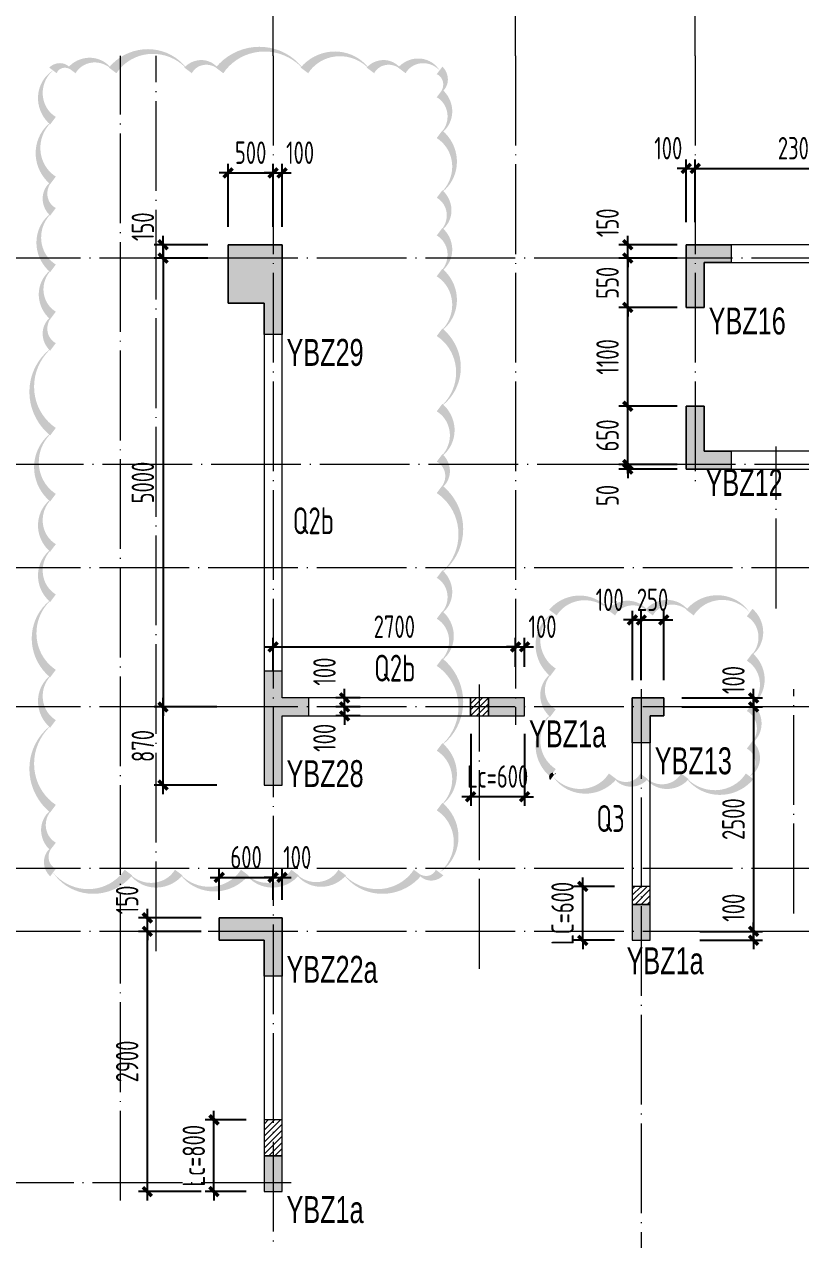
# Model space of a CAD drawing. Extents: x -129922 to 1190196, y -520662 to 139923.
# Drawn here: x 295385 to 304029, y -172309 to -158769 of the extents above; entities that cross this region are included whole.
import ezdxf
from ezdxf.enums import TextEntityAlignment as Align

# ---------------------------------------------------------------- set-up
doc = ezdxf.new("R2010")
doc.units = 0
doc.header["$LTSCALE"] = 1000
doc.header["$MEASUREMENT"] = 0
doc.linetypes.add('DOTE', pattern=[2.42, 2, -0.2, 0.02, -0.2])
for name, color, linetype, lineweight in [('A-标注-轴号', 3, 'Continuous', 15), ('A-轴线-塔楼', 1, 'DOTE', 9), ('A-轴线-隔墙', 41, 'DOTE', 9), ('S-基础-HATCH', 251, 'Continuous', 20), ('S-墙柱-COLU', 50, 'Continuous', 20), ('S-墙柱-DIM', 3, 'Continuous', 20), ('S-墙柱-Lc填充', 8, 'Continuous', 9), ('S-墙柱-WALL', 6, 'Continuous', 20), ('S-墙柱-编号', 4, 'Continuous', 20), ('S-通用-TEXT', 7, 'Continuous', 20)]:
    doc.layers.add(name, color=color, linetype=linetype, lineweight=lineweight)
doc.layers.add('S-活动层-非打印1', color=170, linetype='Continuous', lineweight=20, plot=False)
doc.styles.add('BW_Dim', font='Bweng.shx', dxfattribs={"width": 0.7, "bigfont": 'hztxt.shx'})
doc.styles.add('TSSD_Dimension', font='tssdeng.shx', dxfattribs={"width": 0.7, "bigfont": 'HZTXT.SHX'})
doc.styles.add('TSSD_Rein', font='tssdeng.shx', dxfattribs={"width": 0.7, "bigfont": 'hztxt.shx'})
doc.styles.add('TSSD_REIN_T3', font='tssdeng.shx', dxfattribs={"width": 0.7, "bigfont": 'hztxt.shx'})
doc.dimstyles.new('_TCH_ARCH&&100', dxfattribs={"dimtxt": 250, "dimasz": 100, "dimexe": 100, "dimexo": 100, "dimgap": 100, "dimtad": 1, "dimdec": 0, "dimzin": 0, "dimdsep": 46, "dimtxsty": 'TSSD_REIN_T3', "dimblk": 'ARCHTICK', "dimcen": 0.09, "dimclrt": 7, "dimazin": 2, "dimtfac": 1, "dimtdec": 0, "dimtix": 1, "dimtmove": 2, "dimatfit": 3, "dimfxl": 0, "dimtolj": 1, "dimtzin": 0, "dimarcsym": 0})
doc.dimstyles.new('TSSD_100_100', dxfattribs={"dimtxt": 250, "dimasz": 100, "dimexe": 100, "dimexo": 200, "dimgap": 100, "dimtad": 1, "dimdec": 0, "dimzin": 0, "dimdsep": 46, "dimtxsty": 'TSSD_Dimension', "dimblk": 'ARCHTICK', "dimcen": 0, "dimdle": 100, "dimclrt": 7, "dimadec": 0, "dimazin": 0, "dimtfac": 1, "dimtdec": 0, "dimtix": 1, "dimtmove": 2, "dimatfit": 0, "dimfxl": 0, "dimtolj": 1, "dimtzin": 0, "dimarcsym": 0})
doc.dimstyles.new('TSSD_100_100$0', dxfattribs={"dimtxt": 250, "dimasz": 100, "dimexe": 100, "dimexo": 250, "dimgap": 100, "dimtad": 1, "dimdec": 0, "dimzin": 0, "dimdsep": 46, "dimtxsty": 'TSSD_Dimension', "dimblk": 'ARCHTICK', "dimcen": 0, "dimdle": 100, "dimclrd": 3, "dimclre": 3, "dimclrt": 7, "dimadec": 0, "dimazin": 0, "dimtfac": 1, "dimtdec": 0, "dimtix": 1, "dimtmove": 2, "dimatfit": 0, "dimldrblk": 'ARCHTICK', "dimfxl": 0, "dimtolj": 1, "dimtzin": 0, "dimarcsym": 0})

# ---------------------------------------------------------------- blocks, each defined once
blk = doc.blocks.new('ZHOUWANG3')
at = {"layer": 'A-标注-轴号'}
for p, q in [((94752, 248942), (94752, 252942)), ((97452, 248942), (97452, 252942)), ((99452, 248942), (99452, 252942))]:
    blk.add_line(p, q, dxfattribs=at)
at = {"layer": 'A-轴线-塔楼', "linetype": 'DOTE', "ltscale": 0.5}
for p, q in [((94752, 248942), (94752, 226834)), ((97452, 248942), (97452, 241486)), ((99452, 248942), (99452, 244136)), ((139798, 246686), (85362, 246686)), ((102322, 244386), (85362, 244386)), ((139798, 243236), (85362, 243236)), ((98852, 241886), (98852, 226834)), ((139798, 241686), (85362, 241686)), ((139798, 239886), (85362, 239886)), ((139798, 239186), (85362, 239186))]:
    blk.add_line(p, q, dxfattribs=at)
at = {"layer": 'A-轴线-隔墙', "ltscale": 0.5}
for p, q in [((93052, 236186), (93052, 248942)), ((93452, 238966), (93452, 248942)), ((100352, 242784), (100352, 244586)), ((97052, 238770), (97052, 241936)), ((100552, 239386), (100552, 241886)), ((94952, 236386), (85362, 236386))]:
    blk.add_line(p, q, dxfattribs=at)
blk = doc.blocks.new('_ArchTick')
at = {"color": 0, "linetype": 'ByBlock', "const_width": 0.4}
blk.add_lwpolyline([(-0.5, -0.5), (0.5, 0.5)], dxfattribs=at)
blk = doc.blocks.new('*D1848')
at = {"layer": 'Defpoints', "color": 0, "transparency": 16777216}
for p in [(301603, -168374), (302155, -168374), (302155, -168974)]:
    blk.add_point(p, dxfattribs=at)
at = {"layer": 'S-墙柱-DIM', "color": 0, "lineweight": -2, "transparency": 16777216}
for p, q in [((301603, -168374), (301603, -168274)), ((301955, -168374), (301503, -168374)), ((301603, -168974), (301603, -168374)), ((301955, -168974), (301503, -168974)), ((301603, -168974), (301603, -169074))]:
    blk.add_line(p, q, dxfattribs=at)
at = {"layer": 'S-墙柱-DIM', "color": 0, "lineweight": -2, "transparency": 16777216, "xscale": 100, "yscale": 100, "zscale": 100}
for p, rotation in [((301603, -168374), 270), ((301603, -168974), 90)]:
    blk.add_blockref('_ArchTick', p, dxfattribs=dict(at, rotation=rotation))
at = {"layer": 'S-墙柱-DIM', "color": 7, "transparency": 16777216, "insert": (301378, -168674), "char_height": 250, "attachment_point": 5, "rotation": 90, "style": 'TSSD_Dimension'}
blk.add_mtext('\\A1;LC=600', dxfattribs=at)
blk = doc.blocks.new('*D1849')
at = {"layer": 'Defpoints', "color": 0, "transparency": 16777216}
for p in [(300355, -166474), (300955, -166474), (300355, -167374)]:
    blk.add_point(p, dxfattribs=at)
at = {"layer": 'S-墙柱-DIM', "color": 0, "lineweight": -2, "transparency": 16777216}
for p, q in [((300355, -166674), (300355, -167474)), ((300955, -166674), (300955, -167474)), ((300355, -167374), (300255, -167374)), ((300955, -167374), (300355, -167374)), ((300955, -167374), (301055, -167374))]:
    blk.add_line(p, q, dxfattribs=at)
at = {"layer": 'S-墙柱-DIM', "color": 0, "lineweight": -2, "transparency": 16777216, "xscale": 100, "yscale": 100, "zscale": 100}
blk.add_blockref('_ArchTick', (300355, -167374), dxfattribs=at)
at = {"layer": 'S-墙柱-DIM', "color": 0, "lineweight": -2, "transparency": 16777216, "xscale": 100, "yscale": 100, "zscale": 100, "rotation": 180}
blk.add_blockref('_ArchTick', (300955, -167374), dxfattribs=at)
at = {"layer": 'S-墙柱-DIM', "color": 7, "transparency": 16777216, "insert": (300655, -167149), "char_height": 250, "attachment_point": 5, "style": 'TSSD_Dimension'}
blk.add_mtext('\\A1;Lc=600', dxfattribs=at)
blk = doc.blocks.new('*D1851')
at = {"layer": 'Defpoints', "color": 0, "transparency": 16777216}
for p in [(297497, -170974), (298055, -170974), (298055, -171774)]:
    blk.add_point(p, dxfattribs=at)
at = {"layer": 'S-墙柱-DIM', "color": 0, "lineweight": -2, "transparency": 16777216}
for p, q in [((297497, -170974), (297497, -170874)), ((297855, -170974), (297397, -170974)), ((297497, -171774), (297497, -170974)), ((297855, -171774), (297397, -171774)), ((297497, -171774), (297497, -171874))]:
    blk.add_line(p, q, dxfattribs=at)
at = {"layer": 'S-墙柱-DIM', "color": 0, "lineweight": -2, "transparency": 16777216, "xscale": 100, "yscale": 100, "zscale": 100}
for p, rotation in [((297497, -170974), 270), ((297497, -171774), 90)]:
    blk.add_blockref('_ArchTick', p, dxfattribs=dict(at, rotation=rotation))
at = {"layer": 'S-墙柱-DIM', "color": 7, "transparency": 16777216, "insert": (297272, -171374), "char_height": 250, "attachment_point": 5, "rotation": 90, "style": 'TSSD_Dimension'}
blk.add_mtext('\\A1;Lc=800', dxfattribs=at)
blk = doc.blocks.new('*D1920')
at = {"layer": 'Defpoints', "color": 0, "transparency": 16777216}
for p in [(302505, -165405), (302255, -166274), (302505, -166274)]:
    blk.add_point(p, dxfattribs=at)
at = {"layer": 'S-墙柱-DIM', "color": 0, "lineweight": -2, "transparency": 16777216}
for p, q in [((302255, -166074), (302255, -165305)), ((302505, -166074), (302505, -165305)), ((302255, -165405), (302155, -165405)), ((302255, -165405), (302505, -165405)), ((302505, -165405), (302605, -165405))]:
    blk.add_line(p, q, dxfattribs=at)
at = {"layer": 'S-墙柱-DIM', "color": 0, "lineweight": -2, "transparency": 16777216, "xscale": 100, "yscale": 100, "zscale": 100}
blk.add_blockref('_ArchTick', (302255, -165405), dxfattribs=at)
at = {"layer": 'S-墙柱-DIM', "color": 0, "lineweight": -2, "transparency": 16777216, "xscale": 100, "yscale": 100, "zscale": 100, "rotation": 180}
blk.add_blockref('_ArchTick', (302505, -165405), dxfattribs=at)
at = {"layer": 'S-墙柱-DIM', "color": 7, "transparency": 16777216, "insert": (302380, -165180), "char_height": 250, "attachment_point": 5, "style": 'TSSD_Dimension'}
blk.add_mtext('\\A1;250', dxfattribs=at)
blk = doc.blocks.new('*D1921')
at = {"layer": 'Defpoints', "color": 0, "transparency": 16777216}
for p in [(302255, -165405), (302155, -166274), (302255, -166274)]:
    blk.add_point(p, dxfattribs=at)
at = {"layer": 'S-墙柱-DIM', "color": 0, "lineweight": -2, "transparency": 16777216}
for p, q in [((302155, -166074), (302155, -165305)), ((302255, -166074), (302255, -165305)), ((302155, -165405), (302055, -165405)), ((302155, -165405), (302255, -165405)), ((302255, -165405), (302355, -165405))]:
    blk.add_line(p, q, dxfattribs=at)
at = {"layer": 'S-墙柱-DIM', "color": 0, "lineweight": -2, "transparency": 16777216, "xscale": 100, "yscale": 100, "zscale": 100}
blk.add_blockref('_ArchTick', (302155, -165405), dxfattribs=at)
at = {"layer": 'S-墙柱-DIM', "color": 0, "lineweight": -2, "transparency": 16777216, "xscale": 100, "yscale": 100, "zscale": 100, "rotation": 180}
blk.add_blockref('_ArchTick', (302255, -165405), dxfattribs=at)
at = {"layer": 'S-墙柱-DIM', "color": 7, "transparency": 16777216, "insert": (301903, -165180), "char_height": 250, "attachment_point": 5, "style": 'TSSD_Dimension'}
blk.add_mtext('\\A1;100', dxfattribs=at)
blk = doc.blocks.new('*D1922')
at = {"layer": 'Defpoints', "color": 0, "transparency": 16777216}
for p in [(302505, -166274), (303505, -166274), (302505, -166374)]:
    blk.add_point(p, dxfattribs=at)
at = {"layer": 'S-墙柱-DIM', "color": 0, "lineweight": -2, "transparency": 16777216}
for p, q in [((302705, -166274), (303605, -166274)), ((303505, -166274), (303505, -166174)), ((303505, -166374), (303505, -166274)), ((302705, -166374), (303605, -166374)), ((303505, -166374), (303505, -166474))]:
    blk.add_line(p, q, dxfattribs=at)
at = {"layer": 'S-墙柱-DIM', "color": 0, "lineweight": -2, "transparency": 16777216, "xscale": 100, "yscale": 100, "zscale": 100}
for p, rotation in [((303505, -166274), 270), ((303505, -166374), 90)]:
    blk.add_blockref('_ArchTick', p, dxfattribs=dict(at, rotation=rotation))
at = {"layer": 'S-墙柱-DIM', "color": 7, "transparency": 16777216, "insert": (303280, -166074), "char_height": 250, "attachment_point": 5, "rotation": 90, "style": 'TSSD_Dimension'}
blk.add_mtext('\\A1;100', dxfattribs=at)
blk = doc.blocks.new('*D1923')
at = {"layer": 'Defpoints', "color": 0, "transparency": 16777216}
for p in [(302505, -166374), (302705, -168874), (303505, -168874)]:
    blk.add_point(p, dxfattribs=at)
at = {"layer": 'S-墙柱-DIM', "color": 0, "lineweight": -2, "transparency": 16777216}
for p, q in [((303505, -166274), (303505, -168974)), ((302705, -166374), (303605, -166374)), ((302905, -168874), (303605, -168874))]:
    blk.add_line(p, q, dxfattribs=at)
at = {"layer": 'S-墙柱-DIM', "color": 0, "lineweight": -2, "transparency": 16777216, "xscale": 100, "yscale": 100, "zscale": 100}
for p, rotation in [((303505, -166374), 90), ((303505, -168874), 270)]:
    blk.add_blockref('_ArchTick', p, dxfattribs=dict(at, rotation=rotation))
at = {"layer": 'S-墙柱-DIM', "color": 7, "transparency": 16777216, "insert": (303280, -167624), "char_height": 250, "attachment_point": 5, "rotation": 90, "style": 'TSSD_Dimension'}
blk.add_mtext('\\A1;2500', dxfattribs=at)
blk = doc.blocks.new('*D1924')
at = {"layer": 'Defpoints', "color": 0, "transparency": 16777216}
for p in [(302705, -168874), (302705, -168974), (303505, -168874)]:
    blk.add_point(p, dxfattribs=at)
at = {"layer": 'S-墙柱-DIM', "color": 0, "lineweight": -2, "transparency": 16777216}
for p, q in [((303505, -168874), (303505, -168774)), ((302905, -168874), (303605, -168874)), ((302905, -168974), (303605, -168974)), ((303505, -168974), (303505, -168874)), ((303505, -168974), (303505, -169074))]:
    blk.add_line(p, q, dxfattribs=at)
at = {"layer": 'S-墙柱-DIM', "color": 0, "lineweight": -2, "transparency": 16777216, "xscale": 100, "yscale": 100, "zscale": 100}
for p, rotation in [((303505, -168874), 270), ((303505, -168974), 90)]:
    blk.add_blockref('_ArchTick', p, dxfattribs=dict(at, rotation=rotation))
at = {"layer": 'S-墙柱-DIM', "color": 7, "transparency": 16777216, "insert": (303280, -168611), "char_height": 250, "attachment_point": 5, "rotation": 90, "style": 'TSSD_Dimension'}
blk.add_mtext('\\A1;100', dxfattribs=at)
blk = doc.blocks.new('*D1929')
at = {"layer": 'Defpoints', "color": 0, "transparency": 16777216}
for p in [(300855, -165705), (300855, -166127), (298155, -166177)]:
    blk.add_point(p, dxfattribs=at)
at = {"layer": 'S-墙柱-DIM', "color": 0, "lineweight": -2, "transparency": 16777216}
for p, q in [((298055, -165705), (300955, -165705)), ((298155, -165977), (298155, -165605)), ((300855, -165927), (300855, -165605))]:
    blk.add_line(p, q, dxfattribs=at)
at = {"layer": 'S-墙柱-DIM', "color": 0, "lineweight": -2, "transparency": 16777216, "xscale": 100, "yscale": 100, "zscale": 100, "rotation": 180}
blk.add_blockref('_ArchTick', (298155, -165705), dxfattribs=at)
at = {"layer": 'S-墙柱-DIM', "color": 0, "lineweight": -2, "transparency": 16777216, "xscale": 100, "yscale": 100, "zscale": 100}
blk.add_blockref('_ArchTick', (300855, -165705), dxfattribs=at)
at = {"layer": 'S-墙柱-DIM', "color": 7, "transparency": 16777216, "insert": (299505, -165480), "char_height": 250, "attachment_point": 5, "style": 'TSSD_Dimension'}
blk.add_mtext('\\A1;2700', dxfattribs=at)
blk = doc.blocks.new('*D1930')
at = {"layer": 'Defpoints', "color": 0, "transparency": 16777216}
for p in [(300955, -165705), (300855, -166127), (300955, -166127)]:
    blk.add_point(p, dxfattribs=at)
at = {"layer": 'S-墙柱-DIM', "color": 0, "lineweight": -2, "transparency": 16777216}
for p, q in [((300855, -165705), (300755, -165705)), ((300855, -165927), (300855, -165605)), ((300855, -165705), (300955, -165705)), ((300955, -165927), (300955, -165605)), ((300955, -165705), (301055, -165705))]:
    blk.add_line(p, q, dxfattribs=at)
at = {"layer": 'S-墙柱-DIM', "color": 0, "lineweight": -2, "transparency": 16777216, "xscale": 100, "yscale": 100, "zscale": 100}
blk.add_blockref('_ArchTick', (300855, -165705), dxfattribs=at)
at = {"layer": 'S-墙柱-DIM', "color": 0, "lineweight": -2, "transparency": 16777216, "xscale": 100, "yscale": 100, "zscale": 100, "rotation": 180}
blk.add_blockref('_ArchTick', (300955, -165705), dxfattribs=at)
at = {"layer": 'S-墙柱-DIM', "color": 7, "transparency": 16777216, "insert": (301155, -165480), "char_height": 250, "attachment_point": 5, "style": 'TSSD_Dimension'}
blk.add_mtext('\\A1;100', dxfattribs=at)
blk = doc.blocks.new('*D1931')
at = {"layer": 'Defpoints', "color": 0, "transparency": 16777216}
for p in [(298255, -160424), (298155, -161224), (298255, -161224)]:
    blk.add_point(p, dxfattribs=at)
at = {"layer": 'S-墙柱-DIM', "color": 0, "lineweight": -2, "transparency": 16777216}
for p, q in [((298155, -160424), (298055, -160424)), ((298155, -161024), (298155, -160324)), ((298155, -160424), (298255, -160424)), ((298255, -161024), (298255, -160324)), ((298255, -160424), (298355, -160424))]:
    blk.add_line(p, q, dxfattribs=at)
at = {"layer": 'S-墙柱-DIM', "color": 0, "lineweight": -2, "transparency": 16777216, "xscale": 100, "yscale": 100, "zscale": 100}
blk.add_blockref('_ArchTick', (298155, -160424), dxfattribs=at)
at = {"layer": 'S-墙柱-DIM', "color": 0, "lineweight": -2, "transparency": 16777216, "xscale": 100, "yscale": 100, "zscale": 100, "rotation": 180}
blk.add_blockref('_ArchTick', (298255, -160424), dxfattribs=at)
at = {"layer": 'S-墙柱-DIM', "color": 7, "transparency": 16777216, "insert": (298456, -160199), "char_height": 250, "attachment_point": 5, "style": 'TSSD_Dimension'}
blk.add_mtext('\\A1;100', dxfattribs=at)
blk = doc.blocks.new('*D1932')
at = {"layer": 'Defpoints', "color": 0, "transparency": 16777216}
for p in [(298155, -160424), (297655, -161224), (298155, -161224)]:
    blk.add_point(p, dxfattribs=at)
at = {"layer": 'S-墙柱-DIM', "color": 0, "lineweight": -2, "transparency": 16777216}
for p, q in [((297655, -160424), (297555, -160424)), ((297655, -161024), (297655, -160324)), ((297655, -160424), (298155, -160424)), ((298155, -161024), (298155, -160324)), ((298155, -160424), (298255, -160424))]:
    blk.add_line(p, q, dxfattribs=at)
at = {"layer": 'S-墙柱-DIM', "color": 0, "lineweight": -2, "transparency": 16777216, "xscale": 100, "yscale": 100, "zscale": 100}
blk.add_blockref('_ArchTick', (297655, -160424), dxfattribs=at)
at = {"layer": 'S-墙柱-DIM', "color": 0, "lineweight": -2, "transparency": 16777216, "xscale": 100, "yscale": 100, "zscale": 100, "rotation": 180}
blk.add_blockref('_ArchTick', (298155, -160424), dxfattribs=at)
at = {"layer": 'S-墙柱-DIM', "color": 7, "transparency": 16777216, "insert": (297905, -160199), "char_height": 250, "attachment_point": 5, "style": 'TSSD_Dimension'}
blk.add_mtext('\\A1;500', dxfattribs=at)
blk = doc.blocks.new('*D1933')
at = {"layer": 'Defpoints', "color": 0, "transparency": 16777216}
for p in [(296930, -161224), (297630, -161224), (297630, -161374)]:
    blk.add_point(p, dxfattribs=at)
at = {"layer": 'S-墙柱-DIM', "color": 0, "lineweight": -2, "transparency": 16777216}
for p, q in [((296930, -161224), (296930, -161124)), ((297430, -161224), (296830, -161224)), ((296930, -161374), (296930, -161224)), ((297430, -161374), (296830, -161374)), ((296930, -161374), (296930, -161474))]:
    blk.add_line(p, q, dxfattribs=at)
at = {"layer": 'S-墙柱-DIM', "color": 0, "lineweight": -2, "transparency": 16777216, "xscale": 100, "yscale": 100, "zscale": 100}
for p, rotation in [((296930, -161224), 270), ((296930, -161374), 90)]:
    blk.add_blockref('_ArchTick', p, dxfattribs=dict(at, rotation=rotation))
at = {"layer": 'S-墙柱-DIM', "color": 7, "transparency": 16777216, "insert": (296705, -161024), "char_height": 250, "attachment_point": 5, "rotation": 90, "style": 'TSSD_Dimension'}
blk.add_mtext('\\A1;150', dxfattribs=at)
blk = doc.blocks.new('*D1934')
at = {"layer": 'Defpoints', "color": 0, "transparency": 16777216}
for p in [(297245, -161374), (296930, -166374), (297245, -166374)]:
    blk.add_point(p, dxfattribs=at)
at = {"layer": 'S-墙柱-DIM', "color": 0, "lineweight": -2, "transparency": 16777216}
for p, q in [((297045, -161374), (296830, -161374)), ((296930, -161274), (296930, -166474)), ((297045, -166374), (296830, -166374))]:
    blk.add_line(p, q, dxfattribs=at)
at = {"layer": 'S-墙柱-DIM', "color": 0, "lineweight": -2, "transparency": 16777216, "xscale": 100, "yscale": 100, "zscale": 100}
for p, rotation in [((296930, -161374), 90), ((296930, -166374), 270)]:
    blk.add_blockref('_ArchTick', p, dxfattribs=dict(at, rotation=rotation))
at = {"layer": 'S-墙柱-DIM', "color": 7, "transparency": 16777216, "insert": (296705, -163874), "char_height": 250, "attachment_point": 5, "rotation": 90, "style": 'TSSD_Dimension'}
blk.add_mtext('\\A1;5000', dxfattribs=at)
blk = doc.blocks.new('*D1935')
at = {"layer": 'Defpoints', "color": 0, "transparency": 16777216}
for p in [(296930, -166374), (297730, -166374), (297730, -167244)]:
    blk.add_point(p, dxfattribs=at)
at = {"layer": 'S-墙柱-DIM', "color": 0, "lineweight": -2, "transparency": 16777216}
for p, q in [((296930, -167344), (296930, -166274)), ((297530, -166374), (296830, -166374)), ((297530, -167244), (296830, -167244))]:
    blk.add_line(p, q, dxfattribs=at)
at = {"layer": 'S-墙柱-DIM', "color": 0, "lineweight": -2, "transparency": 16777216, "xscale": 100, "yscale": 100, "zscale": 100}
for p, rotation in [((296930, -166374), 90), ((296930, -167244), 270)]:
    blk.add_blockref('_ArchTick', p, dxfattribs=dict(at, rotation=rotation))
at = {"layer": 'S-墙柱-DIM', "color": 7, "transparency": 16777216, "insert": (296705, -166809), "char_height": 250, "attachment_point": 5, "rotation": 90, "style": 'TSSD_Dimension'}
blk.add_mtext('\\A1;870', dxfattribs=at)
blk = doc.blocks.new('*D1936')
at = {"layer": 'Defpoints', "color": 0, "transparency": 16777216}
for p in [(298255, -168273), (298155, -168724), (298255, -168724)]:
    blk.add_point(p, dxfattribs=at)
at = {"layer": 'S-墙柱-DIM', "color": 0, "lineweight": -2, "transparency": 16777216}
for p, q in [((298155, -168524), (298155, -168173)), ((298255, -168524), (298255, -168173)), ((298155, -168273), (298055, -168273)), ((298155, -168273), (298255, -168273)), ((298255, -168273), (298355, -168273))]:
    blk.add_line(p, q, dxfattribs=at)
at = {"layer": 'S-墙柱-DIM', "color": 0, "lineweight": -2, "transparency": 16777216, "xscale": 100, "yscale": 100, "zscale": 100}
blk.add_blockref('_ArchTick', (298155, -168273), dxfattribs=at)
at = {"layer": 'S-墙柱-DIM', "color": 0, "lineweight": -2, "transparency": 16777216, "xscale": 100, "yscale": 100, "zscale": 100, "rotation": 180}
blk.add_blockref('_ArchTick', (298255, -168273), dxfattribs=at)
at = {"layer": 'S-墙柱-DIM', "color": 7, "transparency": 16777216, "insert": (298424, -168048), "char_height": 250, "attachment_point": 5, "style": 'TSSD_Dimension'}
blk.add_mtext('\\A1;100', dxfattribs=at)
blk = doc.blocks.new('*D1937')
at = {"layer": 'Defpoints', "color": 0, "transparency": 16777216}
for p in [(298155, -168273), (297555, -168724), (298155, -168724)]:
    blk.add_point(p, dxfattribs=at)
at = {"layer": 'S-墙柱-DIM', "color": 0, "lineweight": -2, "transparency": 16777216}
for p, q in [((297555, -168524), (297555, -168173)), ((298155, -168524), (298155, -168173)), ((297455, -168273), (298255, -168273))]:
    blk.add_line(p, q, dxfattribs=at)
at = {"layer": 'S-墙柱-DIM', "color": 0, "lineweight": -2, "transparency": 16777216, "xscale": 100, "yscale": 100, "zscale": 100, "rotation": 180}
blk.add_blockref('_ArchTick', (297555, -168273), dxfattribs=at)
at = {"layer": 'S-墙柱-DIM', "color": 0, "lineweight": -2, "transparency": 16777216, "xscale": 100, "yscale": 100, "zscale": 100}
blk.add_blockref('_ArchTick', (298155, -168273), dxfattribs=at)
at = {"layer": 'S-墙柱-DIM', "color": 7, "transparency": 16777216, "insert": (297855, -168048), "char_height": 250, "attachment_point": 5, "style": 'TSSD_Dimension'}
blk.add_mtext('\\A1;600', dxfattribs=at)
blk = doc.blocks.new('*D1938')
at = {"layer": 'Defpoints', "color": 0, "transparency": 16777216}
for p in [(296755, -168724), (297555, -168724), (297555, -168874)]:
    blk.add_point(p, dxfattribs=at)
at = {"layer": 'S-墙柱-DIM', "color": 0, "lineweight": -2, "transparency": 16777216}
for p, q in [((296755, -168724), (296755, -168624)), ((297355, -168724), (296655, -168724)), ((296755, -168874), (296755, -168724)), ((297355, -168874), (296655, -168874)), ((296755, -168874), (296755, -168974))]:
    blk.add_line(p, q, dxfattribs=at)
at = {"layer": 'S-墙柱-DIM', "color": 0, "lineweight": -2, "transparency": 16777216, "xscale": 100, "yscale": 100, "zscale": 100}
for p, rotation in [((296755, -168724), 270), ((296755, -168874), 90)]:
    blk.add_blockref('_ArchTick', p, dxfattribs=dict(at, rotation=rotation))
at = {"layer": 'S-墙柱-DIM', "color": 7, "transparency": 16777216, "insert": (296530, -168524), "char_height": 250, "attachment_point": 5, "rotation": 90, "style": 'TSSD_Dimension'}
blk.add_mtext('\\A1;150', dxfattribs=at)
blk = doc.blocks.new('*D1939')
at = {"layer": 'Defpoints', "color": 0, "transparency": 16777216}
for p in [(296755, -168874), (297555, -168874), (297555, -171774)]:
    blk.add_point(p, dxfattribs=at)
at = {"layer": 'S-墙柱-DIM', "color": 0, "lineweight": -2, "transparency": 16777216}
for p, q in [((296755, -171874), (296755, -168774)), ((297355, -168874), (296655, -168874)), ((297355, -171774), (296655, -171774))]:
    blk.add_line(p, q, dxfattribs=at)
at = {"layer": 'S-墙柱-DIM', "color": 0, "lineweight": -2, "transparency": 16777216, "xscale": 100, "yscale": 100, "zscale": 100}
for p, rotation in [((296755, -168874), 90), ((296755, -171774), 270)]:
    blk.add_blockref('_ArchTick', p, dxfattribs=dict(at, rotation=rotation))
at = {"layer": 'S-墙柱-DIM', "color": 7, "transparency": 16777216, "insert": (296530, -170324), "char_height": 250, "attachment_point": 5, "rotation": 90, "style": 'TSSD_Dimension'}
blk.add_mtext('\\A1;2900', dxfattribs=at)
blk = doc.blocks.new('*D1953')
at = {"layer": 'Defpoints', "color": 0, "transparency": 16777216}
for p in [(305155, -160374), (302855, -161174), (305155, -161174)]:
    blk.add_point(p, dxfattribs=at)
at = {"layer": 'S-墙柱-DIM', "color": 0, "lineweight": -2, "transparency": 16777216}
for p, q in [((302855, -160974), (302855, -160274)), ((305155, -160974), (305155, -160274)), ((302755, -160374), (305255, -160374))]:
    blk.add_line(p, q, dxfattribs=at)
at = {"layer": 'S-墙柱-DIM', "color": 0, "lineweight": -2, "transparency": 16777216, "xscale": 100, "yscale": 100, "zscale": 100, "rotation": 180}
blk.add_blockref('_ArchTick', (302855, -160374), dxfattribs=at)
at = {"layer": 'S-墙柱-DIM', "color": 0, "lineweight": -2, "transparency": 16777216, "xscale": 100, "yscale": 100, "zscale": 100}
blk.add_blockref('_ArchTick', (305155, -160374), dxfattribs=at)
at = {"layer": 'S-墙柱-DIM', "color": 7, "transparency": 16777216, "insert": (304005, -160149), "char_height": 250, "attachment_point": 5, "style": 'TSSD_Dimension'}
blk.add_mtext('\\A1;2300', dxfattribs=at)
blk = doc.blocks.new('*D1956')
at = {"layer": 'Defpoints', "color": 0, "transparency": 16777216}
for p in [(298952, -166274), (299226, -166274), (299226, -166374)]:
    blk.add_point(p, dxfattribs=at)
at = {"layer": 'S-墙柱-DIM', "color": 0, "lineweight": -2, "transparency": 16777216}
for p, q in [((299126, -166274), (298852, -166274)), ((298952, -166274), (298952, -166174)), ((298952, -166374), (298952, -166274)), ((299126, -166374), (298852, -166374)), ((298952, -166374), (298952, -166474))]:
    blk.add_line(p, q, dxfattribs=at)
at = {"layer": 'S-墙柱-DIM', "color": 0, "lineweight": -2, "transparency": 16777216, "xscale": 100, "yscale": 100, "zscale": 100}
for p, rotation in [((298952, -166274), 270), ((298952, -166374), 90)]:
    blk.add_blockref('_ArchTick', p, dxfattribs=dict(at, rotation=rotation))
at = {"layer": 'S-墙柱-DIM', "color": 7, "transparency": 16777216, "insert": (298727, -165980), "char_height": 250, "attachment_point": 5, "rotation": 90, "style": 'TSSD_REIN_T3'}
blk.add_mtext('\\A1;100', dxfattribs=at)
blk = doc.blocks.new('*D1957')
at = {"layer": 'Defpoints', "color": 0, "transparency": 16777216}
for p in [(298952, -166374), (299226, -166374), (299226, -166474)]:
    blk.add_point(p, dxfattribs=at)
at = {"layer": 'S-墙柱-DIM', "color": 0, "lineweight": -2, "transparency": 16777216}
for p, q in [((298952, -166374), (298952, -166274)), ((299126, -166374), (298852, -166374)), ((298952, -166474), (298952, -166374)), ((299126, -166474), (298852, -166474)), ((298952, -166474), (298952, -166574))]:
    blk.add_line(p, q, dxfattribs=at)
at = {"layer": 'S-墙柱-DIM', "color": 0, "lineweight": -2, "transparency": 16777216, "xscale": 100, "yscale": 100, "zscale": 100}
for p, rotation in [((298952, -166374), 270), ((298952, -166474), 90)]:
    blk.add_blockref('_ArchTick', p, dxfattribs=dict(at, rotation=rotation))
at = {"layer": 'S-墙柱-DIM', "color": 7, "transparency": 16777216, "insert": (298727, -166718), "char_height": 250, "attachment_point": 5, "rotation": 90, "style": 'TSSD_REIN_T3'}
blk.add_mtext('\\A1;100', dxfattribs=at)
blk = doc.blocks.new('*D1841')
at = {"layer": 'Defpoints', "color": 0, "transparency": 16777216}
for p in [(302104, -161224), (302755, -161224), (302755, -161374)]:
    blk.add_point(p, dxfattribs=at)
at = {"layer": 'S-墙柱-DIM', "color": 0, "lineweight": -2, "transparency": 16777216}
for p, q in [((302104, -161224), (302104, -161124)), ((302655, -161224), (302004, -161224)), ((302104, -161374), (302104, -161224)), ((302655, -161374), (302004, -161374)), ((302104, -161374), (302104, -161474))]:
    blk.add_line(p, q, dxfattribs=at)
at = {"layer": 'S-墙柱-DIM', "color": 0, "lineweight": -2, "transparency": 16777216, "xscale": 100, "yscale": 100, "zscale": 100}
for p, rotation in [((302104, -161224), 270), ((302104, -161374), 90)]:
    blk.add_blockref('_ArchTick', p, dxfattribs=dict(at, rotation=rotation))
at = {"layer": 'S-墙柱-DIM', "color": 7, "transparency": 16777216, "insert": (301879, -160980), "char_height": 250, "attachment_point": 5, "rotation": 90, "style": 'TSSD_Dimension'}
blk.add_mtext('\\A1;150', dxfattribs=at)
blk = doc.blocks.new('*D1842')
at = {"layer": 'Defpoints', "color": 0, "transparency": 16777216}
for p in [(302104, -161374), (302755, -161374), (302755, -161924)]:
    blk.add_point(p, dxfattribs=at)
at = {"layer": 'S-墙柱-DIM', "color": 0, "lineweight": -2, "transparency": 16777216}
for p, q in [((302655, -161374), (302004, -161374)), ((302104, -161374), (302104, -161274)), ((302104, -161924), (302104, -161374)), ((302655, -161924), (302004, -161924)), ((302104, -161924), (302104, -162024))]:
    blk.add_line(p, q, dxfattribs=at)
at = {"layer": 'S-墙柱-DIM', "color": 0, "lineweight": -2, "transparency": 16777216, "xscale": 100, "yscale": 100, "zscale": 100}
for p, rotation in [((302104, -161374), 270), ((302104, -161924), 90)]:
    blk.add_blockref('_ArchTick', p, dxfattribs=dict(at, rotation=rotation))
at = {"layer": 'S-墙柱-DIM', "color": 7, "transparency": 16777216, "insert": (301879, -161649), "char_height": 250, "attachment_point": 5, "rotation": 90, "style": 'TSSD_Dimension'}
blk.add_mtext('\\A1;550', dxfattribs=at)
blk = doc.blocks.new('*D1843')
at = {"layer": 'Defpoints', "color": 0, "transparency": 16777216}
for p in [(302104, -161924), (302755, -161924), (302755, -163024)]:
    blk.add_point(p, dxfattribs=at)
at = {"layer": 'S-墙柱-DIM', "color": 0, "lineweight": -2, "transparency": 16777216}
for p, q in [((302655, -161924), (302004, -161924)), ((302104, -163124), (302104, -161824)), ((302655, -163024), (302004, -163024))]:
    blk.add_line(p, q, dxfattribs=at)
at = {"layer": 'S-墙柱-DIM', "color": 0, "lineweight": -2, "transparency": 16777216, "xscale": 100, "yscale": 100, "zscale": 100}
for p, rotation in [((302104, -161924), 90), ((302104, -163024), 270)]:
    blk.add_blockref('_ArchTick', p, dxfattribs=dict(at, rotation=rotation))
at = {"layer": 'S-墙柱-DIM', "color": 7, "transparency": 16777216, "insert": (301879, -162474), "char_height": 250, "attachment_point": 5, "rotation": 90, "style": 'TSSD_Dimension'}
blk.add_mtext('\\A1;1100', dxfattribs=at)
blk = doc.blocks.new('*D1844')
at = {"layer": 'Defpoints', "color": 0, "transparency": 16777216}
for p in [(302104, -163024), (302755, -163024), (302755, -163674)]:
    blk.add_point(p, dxfattribs=at)
at = {"layer": 'S-墙柱-DIM', "color": 0, "lineweight": -2, "transparency": 16777216}
for p, q in [((302655, -163024), (302004, -163024)), ((302104, -163774), (302104, -162924)), ((302655, -163674), (302004, -163674))]:
    blk.add_line(p, q, dxfattribs=at)
at = {"layer": 'S-墙柱-DIM', "color": 0, "lineweight": -2, "transparency": 16777216, "xscale": 100, "yscale": 100, "zscale": 100}
for p, rotation in [((302104, -163024), 90), ((302104, -163674), 270)]:
    blk.add_blockref('_ArchTick', p, dxfattribs=dict(at, rotation=rotation))
at = {"layer": 'S-墙柱-DIM', "color": 7, "transparency": 16777216, "insert": (301879, -163349), "char_height": 250, "attachment_point": 5, "rotation": 90, "style": 'TSSD_Dimension'}
blk.add_mtext('\\A1;650', dxfattribs=at)
blk = doc.blocks.new('*D1845')
at = {"layer": 'Defpoints', "color": 0, "transparency": 16777216}
for p in [(302104, -163674), (302755, -163674), (302755, -163724)]:
    blk.add_point(p, dxfattribs=at)
at = {"layer": 'S-墙柱-DIM', "color": 0, "lineweight": -2, "transparency": 16777216}
for p, q in [((302655, -163674), (302004, -163674)), ((302104, -163674), (302104, -163574)), ((302104, -163724), (302104, -163674)), ((302655, -163724), (302004, -163724)), ((302104, -163724), (302104, -163824))]:
    blk.add_line(p, q, dxfattribs=at)
at = {"layer": 'S-墙柱-DIM', "color": 0, "lineweight": -2, "transparency": 16777216, "xscale": 100, "yscale": 100, "zscale": 100}
for p, rotation in [((302104, -163674), 270), ((302104, -163724), 90)]:
    blk.add_blockref('_ArchTick', p, dxfattribs=dict(at, rotation=rotation))
at = {"layer": 'S-墙柱-DIM', "color": 7, "transparency": 16777216, "insert": (301879, -164018), "char_height": 250, "attachment_point": 5, "rotation": 90, "style": 'TSSD_Dimension'}
blk.add_mtext('\\A1;50', dxfattribs=at)
blk = doc.blocks.new('*D1846')
at = {"layer": 'Defpoints', "color": 0, "transparency": 16777216}
for p in [(302855, -160374), (302755, -161174), (302855, -161174)]:
    blk.add_point(p, dxfattribs=at)
at = {"layer": 'S-墙柱-DIM', "color": 0, "lineweight": -2, "transparency": 16777216}
for p, q in [((302755, -160974), (302755, -160274)), ((302855, -160974), (302855, -160274)), ((302755, -160374), (302655, -160374)), ((302755, -160374), (302855, -160374)), ((302855, -160374), (302955, -160374))]:
    blk.add_line(p, q, dxfattribs=at)
at = {"layer": 'S-墙柱-DIM', "color": 0, "lineweight": -2, "transparency": 16777216, "xscale": 100, "yscale": 100, "zscale": 100}
blk.add_blockref('_ArchTick', (302755, -160374), dxfattribs=at)
at = {"layer": 'S-墙柱-DIM', "color": 0, "lineweight": -2, "transparency": 16777216, "xscale": 100, "yscale": 100, "zscale": 100, "rotation": 180}
blk.add_blockref('_ArchTick', (302855, -160374), dxfattribs=at)
at = {"layer": 'S-墙柱-DIM', "color": 7, "transparency": 16777216, "insert": (302555, -160149), "char_height": 250, "attachment_point": 5, "style": 'TSSD_Dimension'}
blk.add_mtext('\\A1;100', dxfattribs=at)

msp = doc.modelspace()

# ---------------------------------------------------------------- hatches: boundary and pattern name
at = {"layer": 'S-基础-HATCH', "ltscale": 0.2}
for points in [[(297954.6, -161873.8), (297954.6, -161873.8), (298054.6, -161873.8), (298054.6, -162223.8), (298254.6, -162223.8), (298254.6, -161223.8), (297654.6, -161223.8), (297654.6, -161873.8)], [(302954.6, -161423.8), (302954.6, -161923.8), (302754.6, -161923.8), (302754.6, -161223.8), (303254.6, -161223.8), (303254.6, -161423.8)], [(302954.6, -163523.8), (303254.6, -163523.8), (303254.6, -163723.8), (302754.6, -163723.8), (302754.6, -163023.8), (302954.6, -163023.8)], [(298054.6, -165973.8), (298054.6, -167243.8), (298254.6, -167243.8), (298254.6, -166473.8), (298554.6, -166473.8), (298554.6, -166273.8), (298254.6, -166273.8), (298254.6, -165973.8)], [(300554.6, -166473.8), (300954.6, -166473.8), (300954.6, -166273.8), (300854.6, -166273.8), (300554.6, -166273.8)], [(302504.6, -166473.8), (302504.6, -166273.8), (302154.6, -166273.8), (302154.6, -166773.8), (302354.6, -166773.8), (302354.6, -166473.8)], [(302354.6, -168973.8), (302354.6, -168573.8), (302154.6, -168573.8), (302154.6, -168973.8)], [(298054.6, -168973.8), (297554.6, -168973.8), (297554.6, -168723.8), (298254.6, -168723.8), (298254.6, -169373.8), (298054.6, -169373.8)], [(298054.6, -171373.8), (298054.6, -171773.8), (298254.6, -171773.8), (298254.6, -171373.8)]]:
    msp.add_hatch(color=256, dxfattribs=at).paths.add_polyline_path(points)
at = {"layer": 'S-墙柱-Lc填充'}
h = msp.add_hatch(dxfattribs=at)
h.set_pattern_fill('ANSI31', color=256, scale=30, style=0)
h.set_pattern_definition([(45, (941914.135, -229616.606), (-33.6759605, 33.6759605), [])])
h.paths.add_polyline_path([(300354.6, -166473.8), (300554.6, -166473.8), (300554.6, -166273.8), (300354.6, -166273.8)])
h = msp.add_hatch(dxfattribs=at)
h.set_pattern_fill('ANSI31', color=256, scale=30, style=0)
h.set_pattern_definition([(45, (943764.135, -231766.607), (-33.6759605, 33.6759605), [])])
h.paths.add_polyline_path([(302354.6, -168573.8), (302354.6, -168373.8), (302154.6, -168373.8), (302154.6, -168573.8)])
h = msp.add_hatch(dxfattribs=at)
h.set_pattern_fill('ANSI31', color=256, scale=30, style=0)
h.set_pattern_definition([(45, (939614.135, -234366.607), (-33.6759605, 33.6759605), [])])
h.paths.add_polyline_path([(298054.6, -170973.8), (298054.6, -171373.8), (298254.6, -171373.8), (298254.6, -170973.8)])

# ---------------------------------------------------------------- linework, layer by layer
at = {"layer": 'S-墙柱-COLU'}
for points in [[(298054.6, -161873.8), (297654.6, -161873.8), (297654.6, -161223.8), (298254.6, -161223.8), (298254.6, -162223.8), (298054.6, -162223.8)], [(302954.6, -161423.8), (302954.6, -161923.8), (302754.6, -161923.8), (302754.6, -161223.8), (303254.6, -161223.8), (303254.6, -161423.8)], [(302954.6, -163523.8), (303254.6, -163523.8), (303254.6, -163723.8), (302754.6, -163723.8), (302754.6, -163023.8), (302954.6, -163023.8)], [(298054.6, -167243.8), (298254.6, -167243.8), (298254.6, -166473.8), (298554.6, -166473.8), (298554.6, -166273.8), (298254.6, -166273.8), (298254.6, -165973.8), (298054.6, -165973.8)], [(300554.6, -166473.8), (300954.6, -166473.8), (300954.6, -166273.8), (300854.6, -166273.8), (300854.6, -166273.8), (300554.6, -166273.8)], [(302354.6, -166473.8), (302354.6, -166773.8), (302154.6, -166773.8), (302154.6, -166273.8), (302504.6, -166273.8), (302504.6, -166473.8)], [(302154.6, -168573.8), (302154.6, -168973.8), (302354.6, -168973.8), (302354.6, -168573.8)], [(298054.6, -168973.8), (297554.6, -168973.8), (297554.6, -168723.8), (298254.6, -168723.8), (298254.6, -169373.8), (298054.6, -169373.8)], [(298054.6, -171773.8), (298254.6, -171773.8), (298254.6, -171373.8), (298054.6, -171373.8)]]:
    msp.add_lwpolyline(points, close=True, dxfattribs=at)
at = {"layer": 'S-墙柱-Lc填充'}
for p, q in [((300354.6, -166473.8), (300354.6, -166273.8)), ((302354.6, -168373.8), (302154.6, -168373.8)), ((298254.6, -170973.8), (298054.6, -170973.8))]:
    msp.add_line(p, q, dxfattribs=at)
for points in [[(300354.6, -166473.8), (300554.6, -166473.8), (300554.6, -166273.8), (300354.6, -166273.8)], [(302154.6, -168573.8), (302354.6, -168573.8), (302354.6, -168373.8), (302154.6, -168373.8)], [(298054.6, -171373.8), (298254.6, -171373.8), (298254.6, -170973.8), (298054.6, -170973.8)]]:
    msp.add_lwpolyline(points, close=True, dxfattribs=at)
at = {"layer": 'S-墙柱-WALL'}
for points in [[(298054.6, -161873.8), (298054.6, -167243.8), (298254.6, -167243.8), (298254.6, -166473.8), (300954.6, -166473.8), (300954.6, -166273.8), (300854.6, -166273.8), (300854.6, -166273.8), (298254.6, -166273.8), (298254.6, -161223.8), (297654.6, -161223.8), (297654.6, -161873.8)], [(305054.6, -163723.8), (305054.6, -164923.8), (305254.6, -164923.8), (305254.6, -161223.8), (302754.6, -161223.8), (302754.6, -161923.8), (302954.6, -161923.8), (302954.6, -161423.8), (305054.6, -161423.8), (305054.6, -163523.8), (302954.6, -163523.8), (302954.6, -163023.8), (302754.6, -163023.8), (302754.6, -163723.8)], [(302154.6, -168973.8), (302354.6, -168973.8), (302354.6, -166473.8), (302504.6, -166473.8), (302504.6, -166273.8), (302154.6, -166273.8)], [(297554.6, -168973.8), (298054.6, -168973.8), (298054.6, -171773.8), (298254.6, -171773.8), (298254.6, -168723.8), (297554.6, -168723.8)]]:
    msp.add_lwpolyline(points, close=True, dxfattribs=at)
at = {"layer": 'S-活动层-非打印1', "color": 1}
msp.add_lwpolyline([(295704.7, -159282.4, 0, 105, 0.5), (295704.7, -159842.4, 0, 105, 0.5), (295704.7, -160507.4, 0, 105, 0.5), (295704.7, -160857.4, 0, 105, 0.5), (295704.7, -161487.4, 0, 105, 0.5), (295704.7, -162012.4, 0, 105, 0.5), (295704.7, -162362.4, 0, 105, 0.5), (295704.7, -163307.4, 0, 105, 0.5), (295704.7, -164042.4, 0, 105, 0.5), (295704.7, -164602.4, 0, 105, 0.5), (295704.7, -165162.4, 0, 105, 0.5), (295704.7, -166002.4, 0, 105, 0.5), (295704.7, -166562.4, 0, 105, 0.5), (295704.7, -167507.4, 0, 105, 0.5), (295704.7, -167927.4, 0, 105, 0.5), (295704.7, -168219.1, 0, 105, 0.5), (296544.7, -168219.1, 0, 105, 0.5), (297104.7, -168219.1, 0, 105, 0.5), (297839.7, -168219.1, 0, 105, 0.5), (298399.7, -168219.1, 0, 105, 0.5), (298924.7, -168219.1, 0, 105, 0.5), (299764.7, -168219.1, 0, 105, 0.5), (300008.6, -168219.1, 0, 105, 0.5), (300008.6, -167484.1, 0, 105, 0.5), (300008.6, -166819.1, 0, 105, 0.5), (300008.6, -165874.1, 0, 105, 0.5), (300008.6, -165349.1, 0, 105, 0.5), (300008.6, -164894.1, 0, 105, 0.5), (300008.6, -163949.1, 0, 105, 0.5), (300008.6, -163599.1, 0, 105, 0.5), (300008.6, -163039.1, 0, 105, 0.5), (300008.6, -162199.1, 0, 105, 0.5), (300008.6, -161534.1, 0, 105, 0.5), (300008.6, -161079.1, 0, 105, 0.5), (300008.6, -160659.1, 0, 105, 0.5), (300008.6, -159994.1, 0, 105, 0.5), (300008.6, -159539.1, 0, 105, 0.5), (300008.6, -159282.4, 0, 105, 0.5), (299588.6, -159282.4, 0, 105, 0.5), (299238.6, -159282.4, 0, 105, 0.5), (298503.6, -159282.4, 0, 105, 0.5), (297558.6, -159282.4, 0, 105, 0.5), (297208.6, -159282.4, 0, 105, 0.5), (296368.6, -159282.4, 0, 105, 0.5), (295913.6, -159282.4, 0, 105, 0.5)], format="xyseb", close=True, dxfattribs=at)
at = {"layer": 'S-活动层-非打印1'}
msp.add_lwpolyline([(301271, -165322.8, 0, 105, 0.5), (301271, -165987.8, 0, 105, 0.5), (301271, -166442.8, 0, 105, 0.5), (301271, -167107.8, 0, 105, 0.5), (301271, -167146.8, 0, 105, 0.5), (301936, -167146.8, 0, 105, 0.5), (302286, -167146.8, 0, 105, 0.5), (302741, -167146.8, 0, 105, 0.5), (303461.2, -167146.8, 0, 105, 0.5), (303461.2, -166796.8, 0, 105, 0.5), (303461.2, -166376.8, 0, 105, 0.5), (303461.2, -165816.8, 0, 105, 0.5), (303461.2, -165322.8, 0, 105, 0.5), (302796.2, -165322.8, 0, 105, 0.5), (302341.2, -165322.8, 0, 105, 0.5), (301921.2, -165322.8, 0, 105, 0.5)], format="xyseb", close=True, dxfattribs=at)

# ---------------------------------------------------------------- block references
msp.add_blockref('ZHOUWANG3', (203402.7, -408060.2))

# ---------------------------------------------------------------- texts
at = {"layer": 'S-墙柱-编号', "style": 'TSSD_Rein', "width": 0.7}
for s, p in [('Q2b', (298373.6, -164449.7)), ('Q2b', (299280, -166091.1)), ('Q3', (301754.5, -167767.2))]:
    msp.add_text(s, height=300, dxfattribs=at).set_placement(p)
at = {"layer": 'S-通用-TEXT', "color": 2, "style": 'BW_Dim', "width": 0.7}
for s, p in [('YBZ16', (303004.6, -161923.8)), ('YBZ29', (298304.6, -162273.8)), ('YBZ12', (302970.5, -163723.8)), ('YBZ1a', (301004.6, -166523.8)), ('YBZ13', (302404.6, -166823.8)), ('YBZ28', (298304.6, -166967)), ('YBZ1a', (302090.7, -169051.2)), ('YBZ22a', (298304.6, -169147.3)), ('YBZ1a', (298304.6, -171823.8))]:
    msp.add_text(s, height=300, dxfattribs=at).set_placement(p, align=Align.TOP_LEFT)

# ---------------------------------------------------------------- dimensions: what is measured, and where the dimension line sits
at = {"layer": 'S-墙柱-DIM'}
for base, p1, p2, picture, middle in [((298154.6, -160423.8), (297654.6, -161223.8), (298154.6, -161223.8), '*D1932', (297904.6, -160198.8)), ((305154.6, -160373.8), (302854.6, -161173.8), (305154.6, -161173.8), '*D1953', (304004.6, -160148.8)), ((302504.6, -165404.8), (302254.6, -166273.8), (302504.6, -166273.8), '*D1920', (302379.6, -165179.8)), ((300854.6, -165704.6), (298154.6, -166177.4), (300854.6, -166127.4), '*D1929', (299504.6, -165479.6)), ((298154.6, -168273.2), (297554.6, -168723.8), (298154.6, -168723.8), '*D1937', (297854.6, -168048.2))]:
    dim = msp.add_linear_dim(base=base, p1=p1, p2=p2, dimstyle='TSSD_100_100', dxfattribs=at)
    dim.commit()
    dim.dimension.update_dxf_attribs({"geometry": picture, "text_midpoint": middle})
for base, p1, p2, picture, middle in [((298254.6, -160423.8), (298154.6, -161223.8), (298254.6, -161223.8), '*D1931', (298456.2, -160198.8)), ((302854.6, -160373.8), (302754.6, -161173.8), (302854.6, -161173.8), '*D1846', (302554.6, -160148.8)), ((302254.6, -165404.8), (302154.6, -166273.8), (302254.6, -166273.8), '*D1921', (301903, -165179.8)), ((300954.6, -165704.6), (300854.6, -166127.4), (300954.6, -166127.4), '*D1930', (301154.6, -165479.6)), ((298254.6, -168273.2), (298154.6, -168723.8), (298254.6, -168723.8), '*D1936', (298423.9, -168048.2))]:
    dim = msp.add_linear_dim(base=base, p1=p1, p2=p2, dimstyle='TSSD_100_100', dxfattribs=at)
    dim.commit()
    dim.dimension.update_dxf_attribs({"geometry": picture, "text_midpoint": middle, "dimtype": 128})
for base, p1, p2, angle, picture, middle in [((302103.9, -161223.8), (302754.6, -161373.8), (302754.6, -161223.8), 90, '*D1841', (301878.9, -160979.5)), ((302103.9, -163673.8), (302754.6, -163723.8), (302754.6, -163673.8), 90.00002, '*D1845', (301878.9, -164018))]:
    dim = msp.add_linear_dim(base=base, p1=p1, p2=p2, angle=angle, dimstyle='TSSD_100_100$0', override={"dimexo": 100, "dimclrd": 0, "dimclre": 0, "dimatfit": 0, "dimfxl": 1, "dimlwd": 65534}, dxfattribs=at)
    dim.commit()
    dim.dimension.update_dxf_attribs({"geometry": picture, "text_midpoint": middle, "dimtype": 129})
for base, p1, p2, dimstyle, picture, middle, dimtype in [((296929.6, -161223.8), (297629.6, -161373.8), (297629.6, -161223.8), 'TSSD_100_100', '*D1933', (296704.6, -161023.8), 128), ((298952.4, -166273.8), (299225.6, -166373.8), (299225.6, -166273.8), '_TCH_ARCH&&100', '*D1956', (298727.4, -165979.5), 129), ((303504.6, -166273.8), (302504.6, -166373.8), (302504.6, -166273.8), 'TSSD_100_100', '*D1922', (303279.6, -166073.8), 128), ((298952.4, -166373.8), (299225.6, -166473.8), (299225.6, -166373.8), '_TCH_ARCH&&100', '*D1957', (298727.4, -166718), 129), ((296754.6, -168723.8), (297554.6, -168873.8), (297554.6, -168723.8), 'TSSD_100_100', '*D1938', (296529.6, -168523.8), 128), ((303504.6, -168873.8), (302704.6, -168973.8), (302704.6, -168873.8), 'TSSD_100_100', '*D1924', (303279.6, -168611.3), 128)]:
    dim = msp.add_linear_dim(base=base, p1=p1, p2=p2, angle=90, dimstyle=dimstyle, dxfattribs=at)
    dim.commit()
    dim.dimension.update_dxf_attribs({"geometry": picture, "text_midpoint": middle, "dimtype": dimtype})
for base, p1, p2, picture, middle in [((296929.6, -166373.8), (297244.7, -161373.8), (297244.7, -166373.8), '*D1934', (296704.6, -163873.8)), ((296929.6, -166373.8), (297729.6, -167243.8), (297729.6, -166373.8), '*D1935', (296704.6, -166808.8)), ((303504.6, -168873.8), (302504.6, -166373.8), (302704.6, -168873.8), '*D1923', (303279.6, -167623.8)), ((296754.6, -168873.8), (297554.6, -171773.8), (297554.6, -168873.8), '*D1939', (296529.6, -170323.8))]:
    dim = msp.add_linear_dim(base=base, p1=p1, p2=p2, angle=90, dimstyle='TSSD_100_100', dxfattribs=at)
    dim.commit()
    dim.dimension.update_dxf_attribs({"geometry": picture, "text_midpoint": middle})
for p1, p2, picture, middle in [((302754.6, -161923.8), (302754.6, -161373.8), '*D1842', (301878.9, -161648.8)), ((302754.6, -163023.8), (302754.6, -161923.8), '*D1843', (301878.9, -162473.8)), ((302754.6, -163673.8), (302754.6, -163023.8), '*D1844', (301878.9, -163348.8))]:
    dim = msp.add_aligned_dim(p1=p1, p2=p2, distance=650.7, dimstyle='TSSD_100_100$0', override={"dimexo": 100, "dimclrd": 0, "dimclre": 0, "dimatfit": 0, "dimfxl": 1, "dimlwd": 65534}, dxfattribs=at)
    dim.commit()
    dim.dimension.update_dxf_attribs({"geometry": picture, "text_midpoint": middle})
for base, p1, p2, angle, text, picture, middle in [((300354.6, -167373.8), (300954.6, -166473.8), (300354.6, -166473.8), 180, 'Lc=<>', '*D1849', (300654.6, -167148.8)), ((301603.4, -168373.8), (302154.6, -168973.8), (302154.6, -168373.8), 90, 'LC=600', '*D1848', (301378.4, -168673.8)), ((297497.2, -170973.8), (298054.6, -171773.8), (298054.6, -170973.8), 90, 'Lc=<>', '*D1851', (297272.2, -171373.8))]:
    dim = msp.add_linear_dim(base=base, p1=p1, p2=p2, angle=angle, text=text, dimstyle='TSSD_100_100', dxfattribs=at)
    dim.commit()
    dim.dimension.update_dxf_attribs({"geometry": picture, "text_midpoint": middle})

doc.saveas('drawing.dxf')
